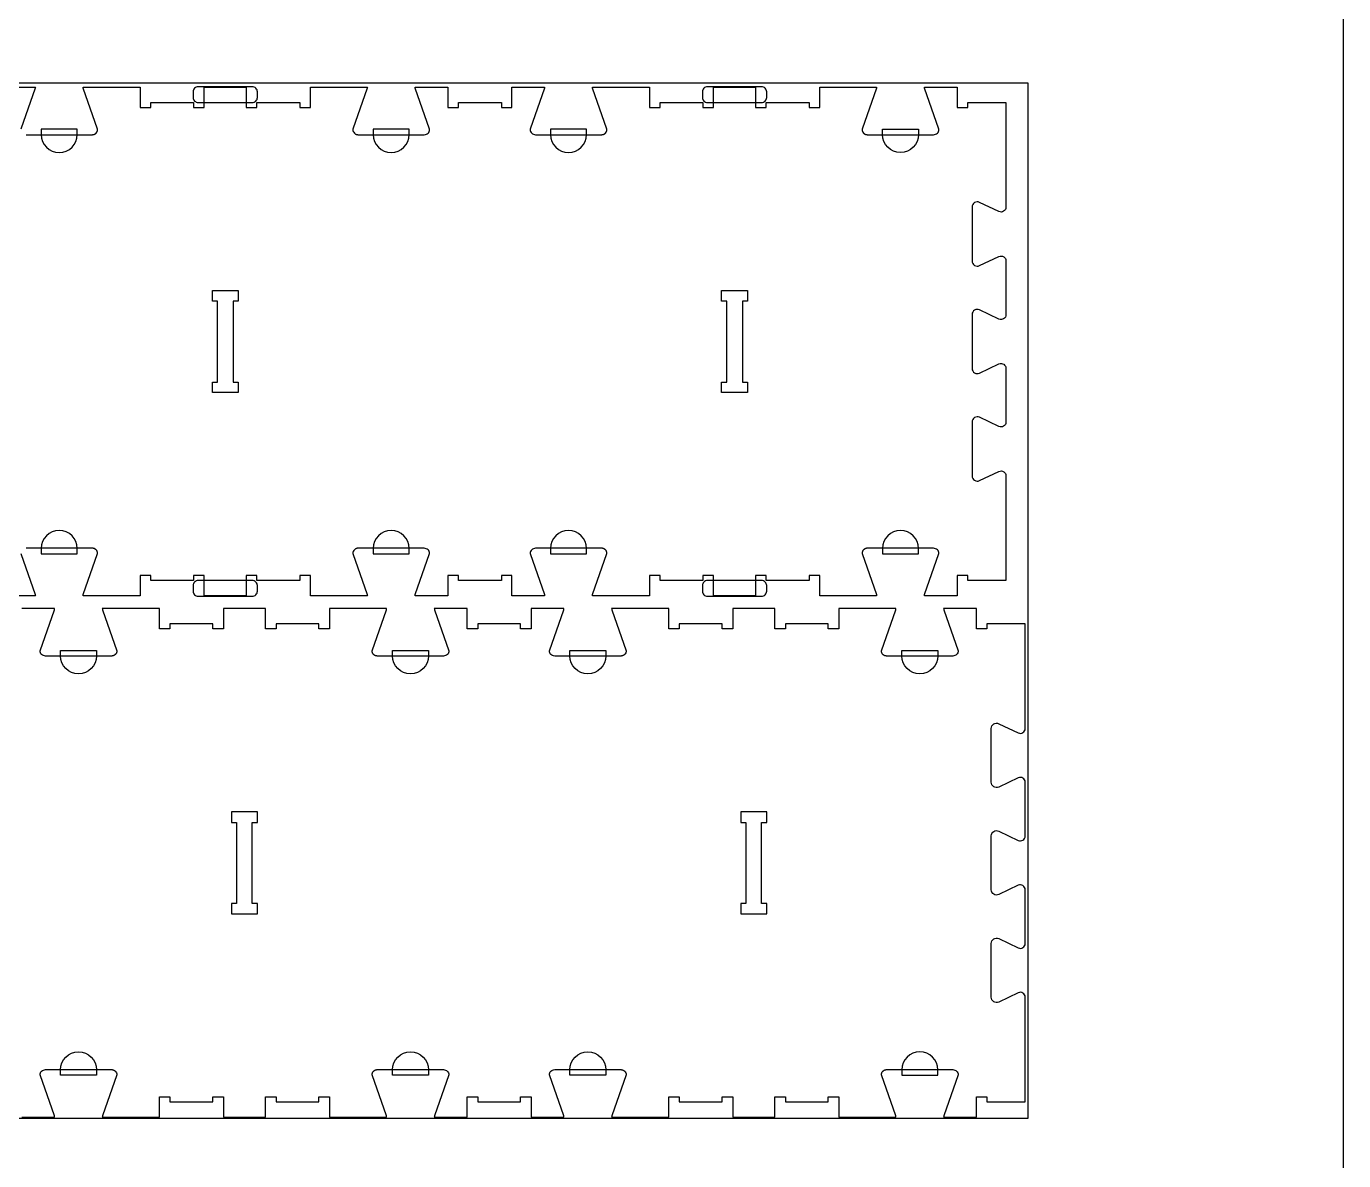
# Model space of a CAD drawing. Extents: x -10701 to -7518, y -19593 to -11999.
# Drawn here: x -9070 to -7518, y -15293 to -13956 of the extents above; entities that cross this region are included whole.
import ezdxf

# ---------------------------------------------------------------- set-up
doc = ezdxf.new("R2010")
doc.units = 0
for name, color, linetype in [('0_SHEET_SPRUCEPLY_2440X122', 1, 'CONTINUOUS'), ('3_ANYTOOL_CUTTHROUGH_INSID', 4, 'CONTINUOUS'), ('4_ANYTOOL_CUTTHROUGH_OUTSI', 5, 'CONTINUOUS'), ('5_ANYTOOL_HALF_MILL_9MM_IN', 3, 'CONTINUOUS'), ('DONOTCUT', 18, 'CONTINUOUS')]:
    doc.layers.add(name, color=color, linetype=linetype)

msp = doc.modelspace()

# ---------------------------------------------------------------- linework, layer by layer
at = {"layer": '0_SHEET_SPRUCEPLY_2440X122'}
msp.add_lwpolyline([(-10329.7, -14023.3), (-10329.7, -15243.3), (-7889.7, -15243.3), (-7889.7, -14023.3)], close=True, dxfattribs=at)
at = {"layer": '3_ANYTOOL_CUTTHROUGH_INSID', "color": 4}
for points in [[(-8850.6, -14267.5), (-8820.3, -14267.5), (-8820.3, -14280), (-8826.3, -14280), (-8826.3, -14375.5), (-8820.3, -14375.5), (-8820.3, -14388), (-8850.8, -14388), (-8850.8, -14375.5), (-8844.8, -14375.5), (-8844.8, -14280), (-8850.8, -14280), (-8850.8, -14267.5)], [(-8250.6, -14267.5), (-8220.3, -14267.5), (-8220.3, -14280), (-8226.3, -14280), (-8226.3, -14375.5), (-8220.3, -14375.5), (-8220.3, -14388), (-8250.8, -14388), (-8250.8, -14375.5), (-8244.8, -14375.5), (-8244.8, -14280), (-8250.8, -14280), (-8250.8, -14267.5)], [(-8827.9, -15002.5), (-8797.7, -15002.5), (-8797.7, -14990), (-8803.7, -14990), (-8803.7, -14894.5), (-8797.7, -14894.5), (-8797.7, -14882), (-8828.2, -14882), (-8828.2, -14894.5), (-8822.2, -14894.5), (-8822.2, -14990), (-8828.2, -14990), (-8828.2, -15002.5)], [(-8227.9, -15002.5), (-8197.7, -15002.5), (-8197.7, -14990), (-8203.7, -14990), (-8203.7, -14894.5), (-8197.7, -14894.5), (-8197.7, -14882), (-8228.2, -14882), (-8228.2, -14894.5), (-8222.2, -14894.5), (-8222.2, -14990), (-8228.2, -14990), (-8228.2, -15002.5)]]:
    msp.add_lwpolyline(points, close=True, dxfattribs=at)
at = {"layer": '4_ANYTOOL_CUTTHROUGH_OUTSI', "color": 5}
for points in [[(-9097.8, -14028), (-9059.3, -14028), (-9059.3, -14028, -0.061485), (-9059.5, -14029.3), (-9076.4, -14077.6)], [(-9070.1, -14084), (-8992.1, -14084), (-8992, -14084), (-8991.8, -14084), (-8991.7, -14083.9), (-8991.5, -14083.9), (-8991.4, -14083.9), (-8991.2, -14083.9), (-8991.1, -14083.9), (-8990.9, -14083.8), (-8990.8, -14083.8), (-8990.6, -14083.8), (-8990.5, -14083.7), (-8990.3, -14083.7), (-8990.2, -14083.6), (-8990, -14083.6), (-8989.9, -14083.5), (-8989.8, -14083.5), (-8989.6, -14083.4), (-8989.5, -14083.4), (-8989.3, -14083.3), (-8989.2, -14083.2), (-8989.1, -14083.1), (-8988.9, -14083.1), (-8988.8, -14083), (-8988.7, -14082.9), (-8988.5, -14082.8), (-8988.4, -14082.7), (-8988.3, -14082.6), (-8988.2, -14082.5), (-8988.1, -14082.4), (-8987.9, -14082.3), (-8987.8, -14082.2), (-8987.7, -14082.1, 0.198912), (-8985.9, -14077.7), (-8985.9, -14077.7), (-8985.9, -14077.6), (-9002.8, -14029.3), (-9002.8, -14029.3, -0.061485), (-9003, -14028), (-8935.8, -14028), (-8935.8, -14052), (-8923.3, -14052), (-8923.3, -14046), (-8872.8, -14046), (-8872.8, -14052), (-8860.3, -14052), (-8860.3, -14028), (-8810.8, -14028), (-8810.8, -14052), (-8798.3, -14052), (-8798.3, -14046), (-8747.8, -14046), (-8747.8, -14052), (-8735.3, -14052), (-8735.3, -14028), (-8668.2, -14028), (-8668.2, -14028, -0.061485), (-8668.4, -14029.3), (-8685.3, -14077.6), (-8685.3, -14077.7), (-8685.3, -14077.7), (-8685.3, -14077.7, 0.198912), (-8683.5, -14082.1), (-8683.4, -14082.2), (-8683.3, -14082.3), (-8683.1, -14082.4), (-8683, -14082.5), (-8682.9, -14082.6), (-8682.8, -14082.7), (-8682.7, -14082.8), (-8682.5, -14082.9), (-8682.4, -14083), (-8682.3, -14083.1), (-8682.1, -14083.1), (-8682, -14083.2), (-8681.9, -14083.3), (-8681.7, -14083.4), (-8681.6, -14083.4), (-8681.4, -14083.5), (-8681.3, -14083.5), (-8681.2, -14083.6), (-8681, -14083.6), (-8680.9, -14083.7), (-8680.7, -14083.7), (-8680.6, -14083.8), (-8680.4, -14083.8), (-8680.3, -14083.8), (-8680.1, -14083.9), (-8680, -14083.9), (-8679.8, -14083.9), (-8679.7, -14083.9), (-8679.5, -14083.9), (-8679.4, -14084), (-8679.2, -14084), (-8679.1, -14084), (-8601.1, -14084, 0.414214), (-8594.8, -14077.7), (-8594.8, -14077.7), (-8594.8, -14077.6), (-8611.7, -14029.3), (-8611.7, -14029.3, -0.061485), (-8611.9, -14028), (-8573.3, -14028), (-8573.3, -14052), (-8560.8, -14052), (-8560.8, -14046), (-8510.3, -14046), (-8510.3, -14052), (-8497.8, -14052), (-8497.8, -14028), (-8459.3, -14028), (-8459.3, -14028, -0.061485), (-8459.5, -14029.3), (-8476.4, -14077.6), (-8476.4, -14077.7), (-8476.4, -14077.7), (-8476.4, -14077.7, 0.414214), (-8470.1, -14084), (-8392.1, -14084), (-8392, -14084), (-8391.8, -14084), (-8391.7, -14083.9), (-8391.5, -14083.9), (-8391.4, -14083.9), (-8391.2, -14083.9), (-8391.1, -14083.9), (-8390.9, -14083.8), (-8390.8, -14083.8), (-8390.6, -14083.8), (-8390.5, -14083.7), (-8390.3, -14083.7), (-8390.2, -14083.6), (-8390, -14083.6), (-8389.9, -14083.5), (-8389.8, -14083.5), (-8389.6, -14083.4), (-8389.5, -14083.4), (-8389.3, -14083.3), (-8389.2, -14083.2), (-8389.1, -14083.1), (-8388.9, -14083.1), (-8388.8, -14083), (-8388.7, -14082.9), (-8388.5, -14082.8), (-8388.4, -14082.7), (-8388.3, -14082.6), (-8388.2, -14082.5), (-8388.1, -14082.4), (-8387.9, -14082.3), (-8387.8, -14082.2), (-8387.7, -14082.1, 0.198912), (-8385.9, -14077.7), (-8385.9, -14077.7), (-8385.9, -14077.6), (-8402.8, -14029.3), (-8402.8, -14029.3, -0.061485), (-8403, -14028), (-8335.8, -14028), (-8335.8, -14052), (-8323.3, -14052), (-8323.3, -14046), (-8272.8, -14046), (-8272.8, -14052), (-8260.3, -14052), (-8260.3, -14028), (-8210.8, -14028), (-8210.8, -14052), (-8198.3, -14052), (-8198.3, -14046), (-8147.8, -14046), (-8147.8, -14052), (-8135.3, -14052), (-8135.3, -14028), (-8085.6, -14028), (-8068.2, -14028), (-8068.2, -14028, -0.061486), (-8068.4, -14029.3), (-8085.3, -14077.6), (-8085.3, -14077.7), (-8085.3, -14077.7), (-8085.3, -14077.7, 0.198912), (-8083.5, -14082.1), (-8083.4, -14082.2), (-8083.3, -14082.3), (-8083.1, -14082.4), (-8083, -14082.5), (-8082.9, -14082.6), (-8082.8, -14082.7), (-8082.7, -14082.8), (-8082.5, -14082.9), (-8082.4, -14083), (-8082.3, -14083.1), (-8082.1, -14083.1), (-8082, -14083.2), (-8081.9, -14083.3), (-8081.7, -14083.4), (-8081.6, -14083.4), (-8081.4, -14083.5), (-8081.3, -14083.5), (-8081.2, -14083.6), (-8081, -14083.6), (-8080.9, -14083.7), (-8080.7, -14083.7), (-8080.6, -14083.8), (-8080.4, -14083.8), (-8080.3, -14083.8), (-8080.1, -14083.9), (-8080, -14083.9), (-8079.8, -14083.9), (-8079.7, -14083.9), (-8079.5, -14083.9), (-8079.4, -14084), (-8079.2, -14084), (-8079.1, -14084), (-8001.1, -14084, 0.414214), (-7994.8, -14077.7), (-7994.8, -14077.7), (-7994.8, -14077.6), (-8011.7, -14029.3), (-8011.7, -14029.3, -0.061485), (-8011.9, -14028), (-7973.3, -14028), (-7973.3, -14052), (-7960.8, -14052), (-7960.8, -14046), (-7915.8, -14046), (-7915.8, -14169.4), (-7915.8, -14169.4, -0.551268), (-7924.1, -14174.5), (-7946.9, -14163.7, 0.551268), (-7955.8, -14169.3), (-7955.8, -14232.7, 0.257375), (-7952.9, -14238, 0.257375), (-7946.9, -14238.3), (-7924.1, -14227.5, -0.551268), (-7915.8, -14232.7), (-7915.8, -14296.1, -0.551268), (-7924.1, -14301.2), (-7946.9, -14290.4, 0.551268), (-7955.8, -14296), (-7955.8, -14359.4, 0.257375), (-7952.9, -14364.7, 0.257375), (-7946.9, -14365), (-7924.1, -14354.2, -0.551268), (-7915.8, -14359.4), (-7915.8, -14422.8, -0.551268), (-7924.1, -14427.9), (-7946.9, -14417.1, 0.551268), (-7955.8, -14422.7), (-7955.8, -14486.1, 0.551268), (-7946.9, -14491.7), (-7924.1, -14480.9, -0.257375), (-7918.5, -14481.2, -0.257375), (-7915.8, -14486.1), (-7915.8, -14609.5), (-7960.8, -14609.5), (-7960.8, -14603.5), (-7973.3, -14603.5), (-7973.3, -14627.5), (-8011.9, -14627.5), (-8011.9, -14627.5, -0.061485), (-8011.7, -14626.1), (-7994.8, -14577.8), (-7994.8, -14577.8), (-7994.8, -14577.7), (-7994.8, -14577.7, 0.414214), (-8001.1, -14571.5), (-8079.1, -14571.5), (-8079.2, -14571.5), (-8079.4, -14571.5), (-8079.5, -14571.5), (-8079.7, -14571.5), (-8079.8, -14571.5), (-8080, -14571.5), (-8080.1, -14571.5), (-8080.3, -14571.6), (-8080.4, -14571.6), (-8080.6, -14571.6), (-8080.7, -14571.7), (-8080.9, -14571.7), (-8081, -14571.8), (-8081.2, -14571.8), (-8081.3, -14571.9), (-8081.4, -14571.9), (-8081.6, -14572), (-8081.7, -14572.1), (-8081.9, -14572.1), (-8082, -14572.2), (-8082.1, -14572.3), (-8082.3, -14572.4), (-8082.4, -14572.4), (-8082.5, -14572.5), (-8082.7, -14572.6), (-8082.8, -14572.7), (-8082.9, -14572.8), (-8083, -14572.9), (-8083.1, -14573), (-8083.3, -14573.1), (-8083.4, -14573.2), (-8083.5, -14573.3, 0.198912), (-8085.3, -14577.7), (-8085.3, -14577.8), (-8085.3, -14577.8), (-8068.4, -14626.1), (-8068.4, -14626.1, -0.061485), (-8068.2, -14627.5), (-8085.6, -14627.5), (-8135.3, -14627.5), (-8135.3, -14603.5), (-8147.8, -14603.5), (-8147.8, -14609.5), (-8198.3, -14609.5), (-8198.3, -14603.5), (-8210.8, -14603.5), (-8210.8, -14627.5), (-8260.3, -14627.5), (-8260.3, -14603.5), (-8272.8, -14603.5), (-8272.8, -14609.5), (-8323.3, -14609.5), (-8323.3, -14603.5), (-8335.8, -14603.5), (-8335.8, -14627.5), (-8385.6, -14627.5), (-8403, -14627.5), (-8403, -14627.5, -0.061485), (-8402.8, -14626.1), (-8385.9, -14577.8), (-8385.9, -14577.8), (-8385.9, -14577.7), (-8385.9, -14577.7, 0.198912), (-8387.7, -14573.3), (-8387.8, -14573.2), (-8387.9, -14573.1), (-8388.1, -14573), (-8388.2, -14572.9), (-8388.3, -14572.8), (-8388.4, -14572.7), (-8388.5, -14572.6), (-8388.7, -14572.5), (-8388.8, -14572.4), (-8388.9, -14572.4), (-8389.1, -14572.3), (-8389.2, -14572.2), (-8389.3, -14572.1), (-8389.5, -14572.1), (-8389.6, -14572), (-8389.8, -14571.9), (-8389.9, -14571.9), (-8390, -14571.8), (-8390.2, -14571.8), (-8390.3, -14571.7), (-8390.5, -14571.7), (-8390.6, -14571.6), (-8390.8, -14571.6), (-8390.9, -14571.6), (-8391.1, -14571.5), (-8391.2, -14571.5), (-8391.4, -14571.5), (-8391.5, -14571.5), (-8391.7, -14571.5), (-8391.8, -14571.5), (-8392, -14571.5), (-8392.1, -14571.5), (-8470.1, -14571.5, 0.414214), (-8476.4, -14577.7), (-8476.4, -14577.8), (-8476.4, -14577.8), (-8459.5, -14626.1), (-8459.5, -14626.1, -0.061485), (-8459.3, -14627.5), (-8497.8, -14627.5), (-8497.8, -14603.5), (-8510.3, -14603.5), (-8510.3, -14609.5), (-8560.8, -14609.5), (-8560.8, -14603.5), (-8573.3, -14603.5), (-8573.3, -14627.5), (-8611.9, -14627.5), (-8611.9, -14627.5, -0.061485), (-8611.7, -14626.1), (-8594.8, -14577.8), (-8594.8, -14577.8), (-8594.8, -14577.7), (-8594.8, -14577.7, 0.414214), (-8601.1, -14571.5), (-8679.1, -14571.5), (-8679.2, -14571.5), (-8679.4, -14571.5), (-8679.5, -14571.5), (-8679.7, -14571.5), (-8679.8, -14571.5), (-8680, -14571.5), (-8680.1, -14571.5), (-8680.3, -14571.6), (-8680.4, -14571.6), (-8680.6, -14571.6), (-8680.7, -14571.7), (-8680.9, -14571.7), (-8681, -14571.8), (-8681.2, -14571.8), (-8681.3, -14571.9), (-8681.4, -14571.9), (-8681.6, -14572), (-8681.7, -14572.1), (-8681.9, -14572.1), (-8682, -14572.2), (-8682.1, -14572.3), (-8682.3, -14572.4), (-8682.4, -14572.4), (-8682.5, -14572.5), (-8682.7, -14572.6), (-8682.8, -14572.7), (-8682.9, -14572.8), (-8683, -14572.9), (-8683.1, -14573), (-8683.3, -14573.1), (-8683.4, -14573.2), (-8683.5, -14573.3, 0.198912), (-8685.3, -14577.7), (-8685.3, -14577.8), (-8685.3, -14577.8), (-8668.4, -14626.1), (-8668.4, -14626.1, -0.061485), (-8668.2, -14627.5), (-8685.6, -14627.5), (-8735.3, -14627.5), (-8735.3, -14603.5), (-8747.8, -14603.5), (-8747.8, -14609.5), (-8798.3, -14609.5), (-8798.3, -14603.5), (-8810.8, -14603.5), (-8810.8, -14627.5), (-8860.3, -14627.5), (-8860.3, -14603.5), (-8872.8, -14603.5), (-8872.8, -14609.5), (-8923.3, -14609.5), (-8923.3, -14603.5), (-8935.8, -14603.5), (-8935.8, -14627.5), (-8985.6, -14627.5), (-9003, -14627.5), (-9003, -14627.5, -0.061485), (-9002.8, -14626.1), (-8985.9, -14577.8), (-8985.9, -14577.8), (-8985.9, -14577.7), (-8985.9, -14577.7, 0.198912), (-8987.7, -14573.3), (-8987.8, -14573.2), (-8987.9, -14573.1), (-8988.1, -14573), (-8988.2, -14572.9), (-8988.3, -14572.8), (-8988.4, -14572.7), (-8988.5, -14572.6), (-8988.7, -14572.5), (-8988.8, -14572.4), (-8988.9, -14572.4), (-8989.1, -14572.3), (-8989.2, -14572.2), (-8989.3, -14572.1), (-8989.5, -14572.1), (-8989.6, -14572), (-8989.8, -14571.9), (-8989.9, -14571.9), (-8990, -14571.8), (-8990.2, -14571.8), (-8990.3, -14571.7), (-8990.5, -14571.7), (-8990.6, -14571.6), (-8990.8, -14571.6), (-8990.9, -14571.6), (-8991.1, -14571.5), (-8991.2, -14571.5), (-8991.4, -14571.5), (-8991.5, -14571.5), (-8991.7, -14571.5), (-8991.8, -14571.5), (-8992, -14571.5), (-8992.1, -14571.5), (-9070.1, -14571.5, 0.414214)], [(-9076.4, -14577.8), (-9059.5, -14626.1), (-9059.5, -14626.1, -0.061485), (-9059.3, -14627.5), (-9097.8, -14627.5)], [(-9075.2, -15242), (-9036.6, -15242), (-9036.6, -15242, 0.061485), (-9036.8, -15240.6), (-9053.7, -15192.3), (-9053.7, -15192.3), (-9053.7, -15192.2), (-9053.7, -15192.2, -0.414214), (-9047.5, -15186), (-8969.5, -15186), (-8969.3, -15186), (-8969.2, -15186), (-8969, -15186), (-8968.9, -15186), (-8968.7, -15186), (-8968.6, -15186.1), (-8968.4, -15186.1), (-8968.3, -15186.1), (-8968.1, -15186.1), (-8968, -15186.2), (-8967.8, -15186.2), (-8967.7, -15186.3), (-8967.5, -15186.3), (-8967.4, -15186.3), (-8967.2, -15186.4), (-8967.1, -15186.5), (-8966.9, -15186.5), (-8966.8, -15186.6), (-8966.7, -15186.7), (-8966.5, -15186.7), (-8966.4, -15186.8), (-8966.3, -15186.9), (-8966.1, -15187), (-8966, -15187), (-8965.9, -15187.1), (-8965.7, -15187.2), (-8965.6, -15187.3), (-8965.5, -15187.4), (-8965.4, -15187.5), (-8965.3, -15187.6), (-8965.2, -15187.7), (-8965.1, -15187.8, -0.198912), (-8963.2, -15192.2), (-8963.2, -15192.3), (-8963.2, -15192.3), (-8980.1, -15240.6), (-8980.1, -15240.6, 0.061485), (-8980.4, -15242), (-8913.2, -15242), (-8913.2, -15218), (-8900.7, -15218), (-8900.7, -15224), (-8850.2, -15224), (-8850.2, -15218), (-8837.7, -15218), (-8837.7, -15242), (-8788.2, -15242), (-8788.2, -15218), (-8775.7, -15218), (-8775.7, -15224), (-8725.2, -15224), (-8725.2, -15218), (-8712.7, -15218), (-8712.7, -15242), (-8662.9, -15242), (-8645.5, -15242), (-8645.5, -15242, 0.061485), (-8645.7, -15240.6), (-8662.6, -15192.3), (-8662.6, -15192.3), (-8662.6, -15192.2), (-8662.6, -15192.2, -0.198912), (-8660.8, -15187.8), (-8660.7, -15187.7), (-8660.6, -15187.6), (-8660.5, -15187.5), (-8660.4, -15187.4), (-8660.2, -15187.3), (-8660.1, -15187.2), (-8660, -15187.1), (-8659.9, -15187), (-8659.7, -15187), (-8659.6, -15186.9), (-8659.5, -15186.8), (-8659.3, -15186.7), (-8659.2, -15186.7), (-8659.1, -15186.6), (-8658.9, -15186.5), (-8658.8, -15186.5), (-8658.6, -15186.4), (-8658.5, -15186.3), (-8658.3, -15186.3), (-8658.2, -15186.3), (-8658, -15186.2), (-8657.9, -15186.2), (-8657.7, -15186.1), (-8657.6, -15186.1), (-8657.4, -15186.1), (-8657.3, -15186.1), (-8657.1, -15186), (-8657, -15186), (-8656.8, -15186), (-8656.7, -15186), (-8656.5, -15186), (-8656.4, -15186), (-8578.4, -15186, -0.414214), (-8572.1, -15192.2), (-8572.1, -15192.3), (-8572.2, -15192.3), (-8589, -15240.6), (-8589, -15240.6, 0.061485), (-8589.3, -15242), (-8550.7, -15242), (-8550.7, -15218), (-8538.2, -15218), (-8538.2, -15224), (-8487.7, -15224), (-8487.7, -15218), (-8475.2, -15218), (-8475.2, -15242), (-8436.6, -15242), (-8436.6, -15242, 0.061485), (-8436.8, -15240.6), (-8453.7, -15192.3), (-8453.7, -15192.3), (-8453.7, -15192.2), (-8453.7, -15192.2, -0.414214), (-8447.5, -15186), (-8369.5, -15186), (-8369.3, -15186), (-8369.2, -15186), (-8369, -15186), (-8368.9, -15186), (-8368.7, -15186), (-8368.6, -15186.1), (-8368.4, -15186.1), (-8368.3, -15186.1), (-8368.1, -15186.1), (-8368, -15186.2), (-8367.8, -15186.2), (-8367.7, -15186.3), (-8367.5, -15186.3), (-8367.4, -15186.3), (-8367.2, -15186.4), (-8367.1, -15186.5), (-8366.9, -15186.5), (-8366.8, -15186.6), (-8366.7, -15186.7), (-8366.5, -15186.7), (-8366.4, -15186.8), (-8366.3, -15186.9), (-8366.1, -15187), (-8366, -15187), (-8365.9, -15187.1), (-8365.7, -15187.2), (-8365.6, -15187.3), (-8365.5, -15187.4), (-8365.4, -15187.5), (-8365.3, -15187.6), (-8365.2, -15187.7), (-8365.1, -15187.8, -0.198912), (-8363.2, -15192.2), (-8363.2, -15192.3), (-8363.2, -15192.3), (-8380.1, -15240.6), (-8380.1, -15240.6, 0.061485), (-8380.4, -15242), (-8313.2, -15242), (-8313.2, -15218), (-8300.7, -15218), (-8300.7, -15224), (-8250.2, -15224), (-8250.2, -15218), (-8237.7, -15218), (-8237.7, -15242), (-8188.2, -15242), (-8188.2, -15218), (-8175.7, -15218), (-8175.7, -15224), (-8125.2, -15224), (-8125.2, -15218), (-8112.7, -15218), (-8112.7, -15242), (-8062.9, -15242), (-8045.5, -15242), (-8045.5, -15242, 0.061486), (-8045.7, -15240.6), (-8062.6, -15192.3), (-8062.6, -15192.3), (-8062.6, -15192.2), (-8062.6, -15192.2, -0.198912), (-8060.8, -15187.8), (-8060.7, -15187.7), (-8060.6, -15187.6), (-8060.5, -15187.5), (-8060.4, -15187.4), (-8060.2, -15187.3), (-8060.1, -15187.2), (-8060, -15187.1), (-8059.9, -15187), (-8059.7, -15187), (-8059.6, -15186.9), (-8059.5, -15186.8), (-8059.3, -15186.7), (-8059.2, -15186.7), (-8059.1, -15186.6), (-8058.9, -15186.5), (-8058.8, -15186.5), (-8058.6, -15186.4), (-8058.5, -15186.3), (-8058.3, -15186.3), (-8058.2, -15186.3), (-8058, -15186.2), (-8057.9, -15186.2), (-8057.7, -15186.1), (-8057.6, -15186.1), (-8057.4, -15186.1), (-8057.3, -15186.1), (-8057.1, -15186), (-8057, -15186), (-8056.8, -15186), (-8056.7, -15186), (-8056.5, -15186), (-8056.4, -15186), (-7978.4, -15186, -0.414214), (-7972.1, -15192.2), (-7972.1, -15192.3), (-7972.2, -15192.3), (-7989, -15240.6), (-7989, -15240.6, 0.061485), (-7989.3, -15242), (-7950.7, -15242), (-7950.7, -15218), (-7938.2, -15218), (-7938.2, -15224), (-7893.2, -15224), (-7893.2, -15100.6), (-7893.2, -15100.6, 0.551268), (-7901.4, -15095.4), (-7924.2, -15106.3, -0.551268), (-7933.2, -15100.6), (-7933.2, -15037.2, -0.551268), (-7924.2, -15031.6), (-7901.4, -15042.5, 0.551268), (-7893.2, -15037.3), (-7893.2, -14973.9, 0.551268), (-7901.4, -14968.7), (-7924.2, -14979.6, -0.551268), (-7933.2, -14973.9), (-7933.2, -14910.5, -0.551268), (-7924.2, -14904.9), (-7901.4, -14915.8, 0.551268), (-7893.2, -14910.6), (-7893.2, -14847.2, 0.551268), (-7901.4, -14842), (-7924.2, -14852.9, -0.551268), (-7933.2, -14847.2), (-7933.2, -14783.8, -0.551268), (-7924.2, -14778.2), (-7901.4, -14789.1, 0.257375), (-7895.9, -14788.7, 0.257375), (-7893.2, -14783.9), (-7893.2, -14660.5), (-7938.2, -14660.5), (-7938.2, -14666.5), (-7950.7, -14666.5), (-7950.7, -14642.5), (-7989.3, -14642.5), (-7989.3, -14642.5, 0.061485), (-7989, -14643.9), (-7972.2, -14692.2), (-7972.1, -14692.2), (-7972.1, -14692.2), (-7972.1, -14692.2, -0.414214), (-7978.4, -14698.5), (-8056.4, -14698.5), (-8056.5, -14698.5), (-8056.7, -14698.5), (-8056.8, -14698.5), (-8057, -14698.5), (-8057.1, -14698.4), (-8057.3, -14698.4), (-8057.4, -14698.4), (-8057.6, -14698.4), (-8057.7, -14698.3), (-8057.9, -14698.3), (-8058, -14698.3), (-8058.2, -14698.2), (-8058.3, -14698.2), (-8058.5, -14698.1), (-8058.6, -14698.1), (-8058.8, -14698), (-8058.9, -14697.9), (-8059.1, -14697.9), (-8059.2, -14697.8), (-8059.3, -14697.7), (-8059.5, -14697.7), (-8059.6, -14697.6), (-8059.7, -14697.5), (-8059.9, -14697.4), (-8060, -14697.3), (-8060.1, -14697.2), (-8060.2, -14697.2), (-8060.4, -14697.1), (-8060.5, -14697), (-8060.6, -14696.9), (-8060.7, -14696.8), (-8060.8, -14696.7, -0.198912), (-8062.6, -14692.2), (-8062.6, -14692.2), (-8062.6, -14692.2), (-8045.7, -14643.9), (-8045.7, -14643.9, 0.061485), (-8045.5, -14642.5), (-8062.9, -14642.5), (-8112.7, -14642.5), (-8112.7, -14666.5), (-8125.2, -14666.5), (-8125.2, -14660.5), (-8175.7, -14660.5), (-8175.7, -14666.5), (-8188.2, -14666.5), (-8188.2, -14642.5), (-8237.7, -14642.5), (-8237.7, -14666.5), (-8250.2, -14666.5), (-8250.2, -14660.5), (-8300.7, -14660.5), (-8300.7, -14666.5), (-8313.2, -14666.5), (-8313.2, -14642.5), (-8380.4, -14642.5), (-8380.4, -14642.5, 0.061485), (-8380.1, -14643.9), (-8363.2, -14692.2), (-8363.2, -14692.2), (-8363.2, -14692.2), (-8363.2, -14692.2, -0.198912), (-8365.1, -14696.7), (-8365.2, -14696.8), (-8365.3, -14696.9), (-8365.4, -14697), (-8365.5, -14697.1), (-8365.6, -14697.2), (-8365.7, -14697.2), (-8365.9, -14697.3), (-8366, -14697.4), (-8366.1, -14697.5), (-8366.3, -14697.6), (-8366.4, -14697.7), (-8366.5, -14697.7), (-8366.7, -14697.8), (-8366.8, -14697.9), (-8366.9, -14697.9), (-8367.1, -14698), (-8367.2, -14698.1), (-8367.4, -14698.1), (-8367.5, -14698.2), (-8367.7, -14698.2), (-8367.8, -14698.3), (-8368, -14698.3), (-8368.1, -14698.3), (-8368.3, -14698.4), (-8368.4, -14698.4), (-8368.6, -14698.4), (-8368.7, -14698.4), (-8368.9, -14698.5), (-8369, -14698.5), (-8369.2, -14698.5), (-8369.3, -14698.5), (-8369.5, -14698.5), (-8447.5, -14698.5, -0.414214), (-8453.7, -14692.2), (-8453.7, -14692.2), (-8453.7, -14692.2), (-8436.8, -14643.9), (-8436.8, -14643.9, 0.061485), (-8436.6, -14642.5), (-8475.2, -14642.5), (-8475.2, -14666.5), (-8487.7, -14666.5), (-8487.7, -14660.5), (-8538.2, -14660.5), (-8538.2, -14666.5), (-8550.7, -14666.5), (-8550.7, -14642.5), (-8589.3, -14642.5), (-8589.3, -14642.5, 0.061485), (-8589, -14643.9), (-8572.2, -14692.2), (-8572.1, -14692.2), (-8572.1, -14692.2), (-8572.1, -14692.2, -0.414214), (-8578.4, -14698.5), (-8656.4, -14698.5), (-8656.5, -14698.5), (-8656.7, -14698.5), (-8656.8, -14698.5), (-8657, -14698.5), (-8657.1, -14698.4), (-8657.3, -14698.4), (-8657.4, -14698.4), (-8657.6, -14698.4), (-8657.7, -14698.3), (-8657.9, -14698.3), (-8658, -14698.3), (-8658.2, -14698.2), (-8658.3, -14698.2), (-8658.5, -14698.1), (-8658.6, -14698.1), (-8658.8, -14698), (-8658.9, -14697.9), (-8659.1, -14697.9), (-8659.2, -14697.8), (-8659.3, -14697.7), (-8659.5, -14697.7), (-8659.6, -14697.6), (-8659.7, -14697.5), (-8659.9, -14697.4), (-8660, -14697.3), (-8660.1, -14697.2), (-8660.2, -14697.2), (-8660.4, -14697.1), (-8660.5, -14697), (-8660.6, -14696.9), (-8660.7, -14696.8), (-8660.8, -14696.7, -0.198912), (-8662.6, -14692.2), (-8662.6, -14692.2), (-8662.6, -14692.2), (-8645.7, -14643.9), (-8645.7, -14643.9, 0.061485), (-8645.5, -14642.5), (-8662.9, -14642.5), (-8712.7, -14642.5), (-8712.7, -14666.5), (-8725.2, -14666.5), (-8725.2, -14660.5), (-8775.7, -14660.5), (-8775.7, -14666.5), (-8788.2, -14666.5), (-8788.2, -14642.5), (-8837.7, -14642.5), (-8837.7, -14666.5), (-8850.2, -14666.5), (-8850.2, -14660.5), (-8900.7, -14660.5), (-8900.7, -14666.5), (-8913.2, -14666.5), (-8913.2, -14642.5), (-8962.9, -14642.5), (-8980.4, -14642.5), (-8980.4, -14642.5, 0.061485), (-8980.1, -14643.9), (-8963.2, -14692.2), (-8963.2, -14692.2), (-8963.2, -14692.2), (-8963.2, -14692.2, -0.198912), (-8965.1, -14696.7), (-8965.2, -14696.8), (-8965.3, -14696.9), (-8965.4, -14697), (-8965.5, -14697.1), (-8965.6, -14697.2), (-8965.7, -14697.2), (-8965.9, -14697.3), (-8966, -14697.4), (-8966.1, -14697.5), (-8966.3, -14697.6), (-8966.4, -14697.7), (-8966.5, -14697.7), (-8966.7, -14697.8), (-8966.8, -14697.9), (-8966.9, -14697.9), (-8967.1, -14698), (-8967.2, -14698.1), (-8967.4, -14698.1), (-8967.5, -14698.2), (-8967.7, -14698.2), (-8967.8, -14698.3), (-8968, -14698.3), (-8968.1, -14698.3), (-8968.3, -14698.4), (-8968.4, -14698.4), (-8968.6, -14698.4), (-8968.7, -14698.4), (-8968.9, -14698.5), (-8969, -14698.5), (-8969.2, -14698.5), (-8969.3, -14698.5), (-8969.5, -14698.5), (-9047.5, -14698.5, -0.414214), (-9053.7, -14692.2), (-9053.7, -14692.2), (-9053.7, -14692.2), (-9036.8, -14643.9), (-9036.8, -14643.9, 0.061485), (-9036.6, -14642.5), (-9075.2, -14642.5)]]:
    msp.add_lwpolyline(points, format="xyb", dxfattribs=at)
at = {"layer": '5_ANYTOOL_HALF_MILL_9MM_IN', "color": 3}
for points in [[(-8867.5, -14027.5, 0.414214), (-8873.5, -14033.5), (-8873.5, -14040, 0.414214), (-8867.5, -14046), (-8803.7, -14046, 0.414214), (-8797.7, -14040), (-8797.7, -14033.5, 0.414214), (-8803.7, -14027.5)], [(-8267.5, -14027.5, 0.414214), (-8273.5, -14033.5), (-8273.5, -14040, 0.414214), (-8267.5, -14046), (-8203.7, -14046, 0.414214), (-8197.7, -14040), (-8197.7, -14033.5, 0.414214), (-8203.7, -14027.5)], [(-9052.4, -14083.7, 1), (-9009.9, -14083.7), (-9009.9, -14083.5), (-9009.9, -14077.5), (-9052.4, -14077.5), (-9052.4, -14083.5), (-9052.4, -14083.7)], [(-8661.3, -14083.7, 1), (-8618.8, -14083.7), (-8618.8, -14083.5), (-8618.8, -14077.5), (-8661.3, -14077.5), (-8661.3, -14083.5), (-8661.3, -14083.7)], [(-8452.4, -14083.7, 1), (-8409.9, -14083.7), (-8409.9, -14083.5), (-8409.9, -14077.5), (-8452.4, -14077.5), (-8452.4, -14083.5), (-8452.4, -14083.7)], [(-8018.8, -14083.7, -1), (-8061.3, -14083.7), (-8061.3, -14083.5), (-8061.3, -14077.5), (-8018.8, -14077.5), (-8018.8, -14083.5), (-8018.8, -14083.7)], [(-9009.9, -14571.7, 1), (-9052.4, -14571.7), (-9052.4, -14572), (-9052.4, -14578), (-9009.9, -14578), (-9009.9, -14572), (-9009.9, -14571.7)], [(-8618.8, -14571.7, 1), (-8661.3, -14571.7), (-8661.3, -14572), (-8661.3, -14578), (-8618.8, -14578), (-8618.8, -14572), (-8618.8, -14571.7)], [(-8409.9, -14571.7, 1), (-8452.4, -14571.7), (-8452.4, -14572), (-8452.4, -14578), (-8409.9, -14578), (-8409.9, -14572), (-8409.9, -14571.7)], [(-8018.8, -14571.7, 1), (-8061.3, -14571.7), (-8061.3, -14572), (-8061.3, -14578), (-8018.8, -14578), (-8018.8, -14572), (-8018.8, -14571.7)], [(-8867.5, -14609.5, 0.414214), (-8873.5, -14615.5), (-8873.5, -14622, 0.414214), (-8867.5, -14628), (-8803.7, -14628, 0.414214), (-8797.7, -14622), (-8797.7, -14615.5, 0.414214), (-8803.7, -14609.5)], [(-8267.5, -14609.5, 0.414214), (-8273.5, -14615.5), (-8273.5, -14622, 0.414214), (-8267.5, -14628), (-8203.7, -14628, 0.414214), (-8197.7, -14622), (-8197.7, -14615.5, 0.414214), (-8203.7, -14609.5)], [(-8987.2, -14698.2, -1), (-9029.7, -14698.2), (-9029.7, -14698), (-9029.7, -14692), (-8987.2, -14692), (-8987.2, -14698), (-8987.2, -14698.2)], [(-8596.1, -14698.2, -1), (-8638.6, -14698.2), (-8638.6, -14698), (-8638.6, -14692), (-8596.1, -14692), (-8596.1, -14698), (-8596.1, -14698.2)], [(-8387.2, -14698.2, -1), (-8429.7, -14698.2), (-8429.7, -14698), (-8429.7, -14692), (-8387.2, -14692), (-8387.2, -14698), (-8387.2, -14698.2)], [(-7996.1, -14698.2, -1), (-8038.6, -14698.2), (-8038.6, -14698), (-8038.6, -14692), (-7996.1, -14692), (-7996.1, -14698), (-7996.1, -14698.2)], [(-9029.7, -15186.2, -1), (-8987.2, -15186.2), (-8987.2, -15186.5), (-8987.2, -15192.5), (-9029.7, -15192.5), (-9029.7, -15186.5), (-9029.7, -15186.2)], [(-8638.6, -15186.2, -1), (-8596.1, -15186.2), (-8596.1, -15186.5), (-8596.1, -15192.5), (-8638.6, -15192.5), (-8638.6, -15186.5), (-8638.6, -15186.2)], [(-8429.7, -15186.2, -1), (-8387.2, -15186.2), (-8387.2, -15186.5), (-8387.2, -15192.5), (-8429.7, -15192.5), (-8429.7, -15186.5), (-8429.7, -15186.2)], [(-7996.1, -15186.2, 1), (-8038.6, -15186.2), (-8038.6, -15186.5), (-8038.6, -15192.5), (-7996.1, -15192.5), (-7996.1, -15186.5), (-7996.1, -15186.2)]]:
    msp.add_lwpolyline(points, format="xyb", close=True, dxfattribs=at)
at = {"layer": 'DONOTCUT'}
msp.add_lwpolyline([(-10701.4, -19592.7), (-7518, -19592.7), (-7518, -11999.3), (-10701.4, -11999.3)], close=True, dxfattribs=at)

doc.saveas('drawing.dxf')
